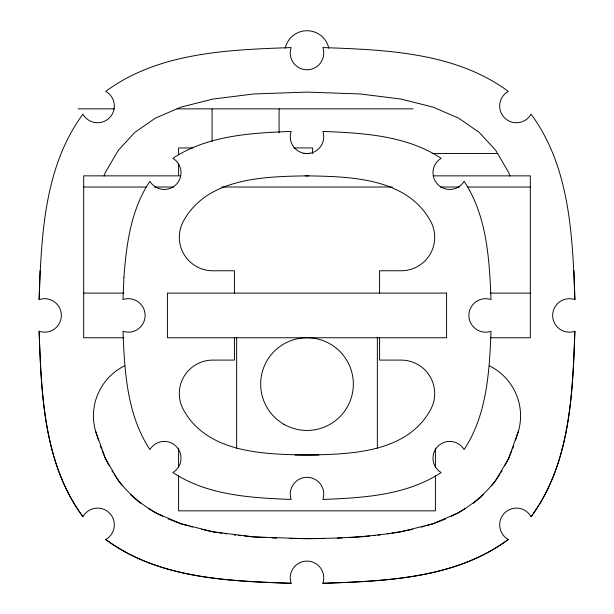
<?xml version="1.0" encoding="UTF-8"?>
<svg xmlns="http://www.w3.org/2000/svg" width="614" height="614" viewBox="0 0 614 614"><rect width="100%" height="100%" fill="white"/><g stroke="black" fill="none" stroke-linecap="round" stroke-linejoin="round"><path stroke-width="0.92" d="M573.975 270.766L574.865 299.601A16.747 16.747 0 0 0 552.654 315.435A16.747 16.747 0 0 0 574.865 331.261C572.701 394.441 570.299 463.877 531.056 516.712A16.747 16.747 0 0 0 504.578 513.012A16.747 16.747 0 0 0 508.277 539.491C455.45 578.726 386.006 581.136 322.834 583.3A16.747 16.747 0 0 0 307 561.081A16.747 16.747 0 0 0 291.166 583.3C227.994 581.136 158.55 578.726 105.723 539.491A16.747 16.747 0 0 0 109.422 513.012A16.747 16.747 0 0 0 82.944 516.712C43.701 463.877 41.299 394.441 39.135 331.261A16.747 16.747 0 0 0 61.346 315.435A16.747 16.747 0 0 0 39.135 299.601L40.025 270.766M39.135 299.601C41.407 236.39 43.863 167.108 82.944 114.158A16.747 16.747 0 0 0 109.422 117.857A16.747 16.747 0 0 0 105.723 91.379C158.673 52.297 227.963 49.834 291.166 47.562A16.747 16.747 0 0 0 307 69.781A16.747 16.747 0 0 0 322.834 47.562C386.037 49.834 455.327 52.297 508.277 91.379A16.747 16.747 0 0 0 504.578 117.857A16.747 16.747 0 0 0 531.056 114.158C570.137 167.108 572.593 236.39 574.865 299.601M574.865 331.261C572.593 394.472 570.137 463.762 531.056 516.712M515.622 440.115L518.6 430.637A55.828 55.828 0 0 0 489.496 365.883M104.058 176.064L105.339 172.48L118.356 150.246L134.811 132.386L155.342 118.164L180.915 107.128L212.989 99.054L253.828 93.95L307 92.115L360.172 93.95L401.011 99.054L433.085 107.128L458.658 118.164L479.189 132.386L495.644 150.246L508.661 172.48L509.942 176.064M518.6 430.637L508.661 458.382L504.731 465.919M511.861 450.522L508.661 458.382L495.644 480.624A109.99 109.99 0 0 1 491.591 485.804M512.575 448.78L513.642 446.155M500.088 473.862C488.314 492.221 471.022 506.819 451.413 516.236M501.07 472.358L502.06 470.861M508.277 539.491C455.327 578.572 386.037 581.028 322.834 583.3M465.619 508.4L458.658 512.698L433.085 523.734L425.978 525.807M445.733 518.914L433.085 523.734L401.011 531.816L391.893 533.213M421.534 527.104L424.197 526.328M412.623 529.299C372.391 537.91 330.954 538.892 289.946 538.47M387.342 533.911L389.161 533.627M360.172 536.92L369.605 535.976M372.437 535.692L375.269 535.408M378.094 535.124L379.982 534.94M337.332 538.171L342.09 537.91M348.752 537.549L359.221 536.974M324.054 538.47L307 538.754L253.828 536.92L244.395 535.976M78.101 108.862L114.319 108.862M176.932 108.862L413.076 108.862M192.765 147.943L178.59 147.943L178.59 154.598M293.891 147.943L312.58 147.943L312.58 153.646M303.439 153.523L309.878 153.523M432.471 153.523L497.808 153.523M180.485 175.857L83.681 175.857L83.681 337.761L123.69 337.761M305.081 175.857L308.919 175.857M433.515 175.857L530.319 175.857L530.319 337.761L490.31 337.761M83.681 187.024L145.978 187.024M154.605 187.024L173.777 187.024M221.7 187.024L392.3 187.024M440.223 187.024L459.395 187.024M468.021 187.024L530.319 187.024M83.681 293.101L123.836 293.101M490.164 293.101L530.319 293.101M295.035 455.005L318.965 455.005M291.166 583.3C227.963 581.028 158.673 578.572 105.723 539.491M254.779 536.974L265.248 537.549M271.91 537.91L276.668 538.171M234.018 534.94L235.906 535.124M238.731 535.408L241.563 535.692M253.828 536.92L212.989 531.816L201.377 529.299M222.107 533.213L212.989 531.816L180.915 523.734L168.267 518.914M224.839 533.627L226.658 533.911M188.022 525.807L180.915 523.734L155.342 512.698L148.381 508.4M189.803 526.328L192.466 527.104M162.587 516.236C142.978 506.819 125.686 492.221 113.912 473.862M82.944 516.712C43.863 463.762 41.407 394.472 39.135 331.261M111.94 470.861L112.93 472.358M109.269 465.919L105.339 458.382L102.139 450.522M100.358 446.155L101.425 448.78M124.504 365.883A55.828 55.828 0 0 0 95.4 430.637L105.339 458.382L118.356 480.624A109.99 109.99 0 0 0 122.409 485.804M95.4 430.637L98.378 440.115M435.41 448.197L435.41 467.308M435.41 475.827L435.41 510.84L178.59 510.84L178.59 475.827M379.582 293.101L379.582 270.766L401.203 270.766A33.501 33.501 0 0 0 430.729 221.447C407.082 177.799 350.448 176.563 307 175.857C263.552 176.563 206.918 177.799 183.271 221.447A33.501 33.501 0 0 0 212.797 270.766L234.418 270.766L234.418 293.101M379.582 337.761L379.582 360.096L401.203 360.096A33.501 33.501 0 0 1 430.729 409.415C407.082 453.063 350.448 454.306 307 455.005C263.552 454.306 206.918 453.063 183.271 409.415A33.501 33.501 0 0 1 212.797 360.096L234.418 360.096L234.418 337.761M377.349 337.17L377.349 448.304M279.086 108.862L279.086 132.693M236.651 337.17L236.651 448.304M212.091 108.862L212.091 141.274M178.59 164.099L178.59 175.504M178.59 448.197L178.59 467.308M285.18 48.283A22.334 22.334 0 0 1 328.82 48.283M140.69 503.242A109.99 109.99 0 0 1 130.69 494.707M483.31 494.707A109.99 109.99 0 0 1 473.31 503.242M123.921 277.321L122.984 299.571A16.747 16.747 0 0 1 145.119 315.435A16.747 16.747 0 0 1 122.984 331.291C124.604 371.593 126.952 414.88 149.9 449.563A16.747 16.747 0 0 1 176.118 446.309A16.747 16.747 0 0 1 172.864 472.534C207.555 495.483 250.842 497.831 291.143 499.451A16.747 16.747 0 0 1 307 477.316A16.747 16.747 0 0 1 322.857 499.451C363.158 497.831 406.445 495.483 441.136 472.534A16.747 16.747 0 0 1 437.882 446.309A16.747 16.747 0 0 1 464.1 449.563C487.048 414.88 489.396 371.593 491.016 331.291A16.747 16.747 0 0 1 468.881 315.435A16.747 16.747 0 0 1 491.016 299.571C489.396 259.277 487.048 215.982 464.1 181.299A16.747 16.747 0 0 1 437.882 184.553A16.747 16.747 0 0 1 441.136 158.328C406.445 135.387 363.158 133.031 322.857 131.411A16.747 16.747 0 0 1 307 153.546A16.747 16.747 0 0 1 291.143 131.411C250.842 133.031 207.555 135.387 172.864 158.328A16.747 16.747 0 0 1 176.118 184.553A16.747 16.747 0 0 1 149.9 181.299C130.943 209.458 126.415 244.242 123.921 277.321M446.578 293.101L167.422 293.101L167.422 337.761L446.578 337.761L446.578 293.101M283.829 424.236A46.342 46.342 0 0 0 353.342 384.103A46.342 46.342 0 0 0 283.829 343.97A46.342 46.342 0 0 0 283.829 424.236"/></g></svg>
